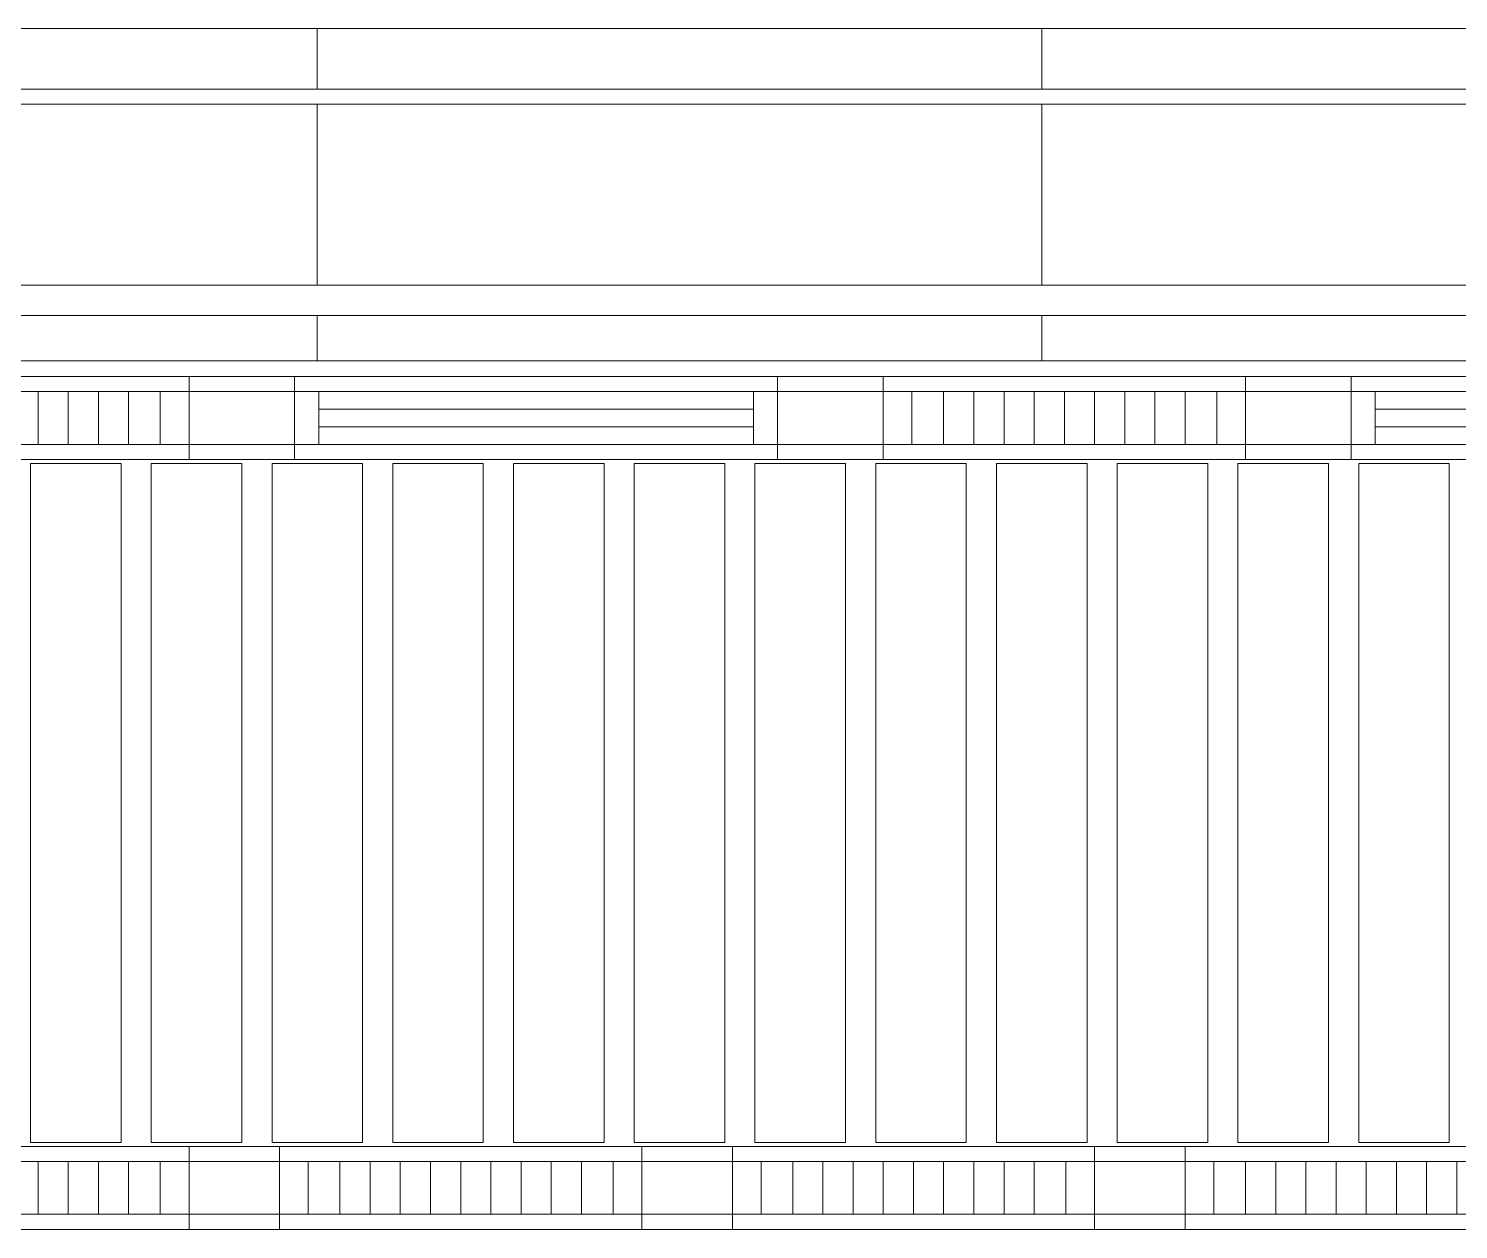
# Model space of a CAD drawing. Header units: millimetres. Extents: x -962357 to -591296, y -223672 to 59420.
# Drawn here: x -737261 to -732525, y -223672 to -219694 of the extents above; entities that cross this region are included whole.
import ezdxf

# ---------------------------------------------------------------- set-up
doc = ezdxf.new("R2010")
doc.units = ezdxf.units.MM
doc.linetypes.add('DPA_Hidden 50', pattern=[3, 2, -1])
doc.layers.add('A-GLAZ-CURT', color=2, linetype='Continuous', lineweight=9)

# ---------------------------------------------------------------- blocks, each defined once
blk = doc.blocks.new('DPA_CP_Metal Ceiling Panel - Vertical Panel with Gap-11114031-4160-01 UPPER PLATFORM LEVEL - REFLECTED CEILING PLAN')
at = {"layer": 'A-GLAZ-CURT'}
for p, q in [((-849807.4, 2689), (-849807.4, 439)), ((-849507.4, 2689), (-849807.4, 2689)), ((-849507.4, 2689), (-849807.4, 2689)), ((-849807.4, 2689), (-849807.4, 439)), ((-849807.4, 439), (-849807.4, 2689)), ((-849807.4, 2689), (-849507.4, 2689)), ((-849507.4, 2689), (-849507.4, 439)), ((-849507.4, 439), (-849507.4, 2689)), ((-849507.4, 2689), (-849507.4, 439)), ((-849507.4, 439), (-849807.4, 439)), ((-849807.4, 439), (-849507.4, 439)), ((-849507.4, 439), (-849807.4, 439))]:
    blk.add_line(p, q, dxfattribs=at)
blk = doc.blocks.new('System Panel - DPA-AR_Metal Ceiling Rectangular Panel-13139259-4160-01 UPPER PLATFORM LEVEL - REFLECTED CEILING PLAN')
at = {"layer": 'A-GLAZ-CURT'}
for p, q in [((-741107.4, 4129), (-743507.4, 4129)), ((-743507.4, 4129), (-743507.4, 3929)), ((-743507.4, 3929), (-743507.4, 4129)), ((-743507.4, 4129), (-741107.4, 4129)), ((-741107.4, 3929), (-741107.4, 4129)), ((-741107.4, 4129), (-741107.4, 3929)), ((-743507.4, 3929), (-741107.4, 3929)), ((-741107.4, 3929), (-743507.4, 3929))]:
    blk.add_line(p, q, dxfattribs=at)
blk = doc.blocks.new('System Panel - DPA-AR_Metal Ceiling Rectangular Panel-13139299-4160-01 UPPER PLATFORM LEVEL - REFLECTED CEILING PLAN')
at = {"layer": 'A-GLAZ-CURT'}
for p, q in [((-818782.4, 3879), (-821182.4, 3879)), ((-821182.4, 3879), (-821182.4, 3279)), ((-821182.4, 3279), (-821182.4, 3879)), ((-821182.4, 3879), (-818782.4, 3879)), ((-818782.4, 3279), (-818782.4, 3879)), ((-818782.4, 3879), (-818782.4, 3279)), ((-821182.4, 3279), (-818782.4, 3279)), ((-818782.4, 3279), (-821182.4, 3279))]:
    blk.add_line(p, q, dxfattribs=at)
blk = doc.blocks.new('System Panel - DPA-AR_Metal Ceiling Rectangular Panel-13144154-4160-01 UPPER PLATFORM LEVEL - REFLECTED CEILING PLAN')
at = {"layer": 'A-GLAZ-CURT'}
for p, q in [((-741107.4, 3179), (-743507.4, 3179)), ((-743507.4, 3179), (-743507.4, 3029)), ((-743507.4, 3029), (-743507.4, 3179)), ((-743507.4, 3179), (-741107.4, 3179)), ((-741107.4, 3029), (-741107.4, 3179)), ((-741107.4, 3179), (-741107.4, 3029)), ((-743507.4, 3029), (-741107.4, 3029)), ((-741107.4, 3029), (-743507.4, 3029))]:
    blk.add_line(p, q, dxfattribs=at)
blk = doc.blocks.new('DPA_CP_Metal Ceiling Luminaire2 - Linear Luminaire-12404975-4160-01 UPPER PLATFORM LEVEL - REFLECTED CEILING PLAN')
at = {"layer": 'A-GLAZ-CURT'}
for p, q in [((-786932.4, 2701.5), (-786932.4, 2976.5)), ((-786932.4, 2976.5), (-785732.4, 2976.5)), ((-786932.4, 2976.5), (-786932.4, 2701.5)), ((-785732.4, 2976.5), (-786932.4, 2976.5)), ((-786932.4, 2976.5), (-785732.4, 2976.5)), ((-786932.4, 2939), (-786932.4, 2701.5)), ((-785732.4, 2976.5), (-785732.4, 2701.5)), ((-785732.4, 2701.5), (-785732.4, 2976.5)), ((-785732.4, 2939), (-785732.4, 2701.5)), ((-786932.4, 2926.5), (-785732.4, 2926.5)), ((-786932.4, 2751.5), (-785732.4, 2751.5)), ((-785732.4, 2701.5), (-786932.4, 2701.5)), ((-785732.4, 2701.5), (-786932.4, 2701.5)), ((-786932.4, 2701.5), (-785732.4, 2701.5))]:
    blk.add_line(p, q, dxfattribs=at)
at = {"layer": 'A-GLAZ-CURT', "linetype": 'DPA_Hidden 50'}
for p, q in [((-786837.4, 2926.5), (-786837.4, 2751.5)), ((-786732.4, 2926.5), (-786732.4, 2751.5)), ((-786632.4, 2926.5), (-786632.4, 2751.5)), ((-786532.4, 2926.5), (-786532.4, 2751.5)), ((-786432.4, 2926.5), (-786432.4, 2751.5)), ((-786332.4, 2926.5), (-786332.4, 2751.5)), ((-786232.4, 2926.5), (-786232.4, 2751.5)), ((-786132.4, 2926.5), (-786132.4, 2751.5)), ((-786032.4, 2926.5), (-786032.4, 2751.5)), ((-785932.4, 2926.5), (-785932.4, 2751.5)), ((-785827.4, 2926.5), (-785827.4, 2751.5))]:
    blk.add_line(p, q, dxfattribs=at)
blk = doc.blocks.new('DPA_CP_Metal Ceiling Panel1 - Horizontal with Gap-13297912-4160-01 UPPER PLATFORM LEVEL - REFLECTED CEILING PLAN')
at = {"layer": 'A-GLAZ-CURT'}
for p, q in [((-786232.4, 151.5), (-786232.4, 426.5)), ((-786232.4, 151.5), (-786232.4, 426.5)), ((-786232.4, 426.5), (-785932.4, 426.5)), ((-786232.4, 426.5), (-785932.4, 426.5)), ((-786232.4, 151.5), (-786232.4, 426.5)), ((-785932.4, 151.5), (-785932.4, 426.5)), ((-785932.4, 426.5), (-785932.4, 151.5)), ((-785932.4, 426.5), (-785932.4, 151.5)), ((-786232.4, 376.5), (-785932.4, 376.5)), ((-786232.4, 201.5), (-785932.4, 201.5)), ((-786232.4, 151.5), (-785932.4, 151.5)), ((-785932.4, 151.5), (-786232.4, 151.5)), ((-785932.4, 151.5), (-786232.4, 151.5))]:
    blk.add_line(p, q, dxfattribs=at)
blk = doc.blocks.new('DPA_CP_Metal Ceiling Air Supply1 - Linear Diffuser Air Supply-12404980-4160-01 UPPER PLATFORM LEVEL - REFLECTED CEILING PLAN')
at = {"layer": 'A-GLAZ-CURT'}
for p, q in [((-788882.4, 2701.5), (-788882.4, 2976.5)), ((-788882.4, 2976.5), (-787282.4, 2976.5)), ((-788882.4, 2701.5), (-788882.4, 2976.5)), ((-788882.4, 2976.5), (-787282.4, 2976.5)), ((-788882.4, 2976.5), (-787282.4, 2976.5)), ((-788882.4, 2701.5), (-788882.4, 2976.5)), ((-787282.4, 2701.5), (-787282.4, 2976.5)), ((-787282.4, 2976.5), (-787282.4, 2701.5)), ((-787282.4, 2976.5), (-787282.4, 2701.5)), ((-787282.4, 2926.5), (-788882.4, 2926.5)), ((-788802.4, 2926.5), (-788802.4, 2751.5)), ((-787362.4, 2926.5), (-787362.4, 2751.5)), ((-787282.4, 2751.5), (-788882.4, 2751.5)), ((-788882.4, 2701.5), (-787282.4, 2701.5)), ((-787282.4, 2701.5), (-788882.4, 2701.5)), ((-787282.4, 2701.5), (-788882.4, 2701.5))]:
    blk.add_line(p, q, dxfattribs=at)
at = {"layer": 'A-GLAZ-CURT', "linetype": 'DPA_Hidden 50'}
for p, q in [((-787362.4, 2868.2), (-788802.4, 2868.2)), ((-787362.4, 2809.9), (-788802.4, 2809.9))]:
    blk.add_line(p, q, dxfattribs=at)
blk = doc.blocks.new('DPA_CP_Metal Ceiling Panel1 - Horizontal with Gap-16028279-4160-01 UPPER PLATFORM LEVEL - REFLECTED CEILING PLAN')
at = {"layer": 'A-GLAZ-CURT'}
for p, q in [((-787282.4, 2701.5), (-787282.4, 2976.5)), ((-787282.4, 2701.5), (-787282.4, 2976.5)), ((-787282.4, 2976.5), (-786932.4, 2976.5)), ((-787282.4, 2976.5), (-786932.4, 2976.5)), ((-787282.4, 2701.5), (-787282.4, 2976.5)), ((-786932.4, 2701.5), (-786932.4, 2976.5)), ((-786932.4, 2976.5), (-786932.4, 2701.5)), ((-786932.4, 2976.5), (-786932.4, 2701.5)), ((-787282.4, 2926.5), (-786932.4, 2926.5)), ((-787282.4, 2751.5), (-786932.4, 2751.5)), ((-787282.4, 2701.5), (-786932.4, 2701.5)), ((-786932.4, 2701.5), (-787282.4, 2701.5)), ((-786932.4, 2701.5), (-787282.4, 2701.5))]:
    blk.add_line(p, q, dxfattribs=at)

msp = doc.modelspace()

# ---------------------------------------------------------------- block references
at = {"layer": 'A-GLAZ-CURT'}
for name, p in [('System Panel - DPA-AR_Metal Ceiling Rectangular Panel-13139259-4160-01 UPPER PLATFORM LEVEL - REFLECTED CEILING PLAN', (4802.4, -223823.5)), ('System Panel - DPA-AR_Metal Ceiling Rectangular Panel-13139259-4160-01 UPPER PLATFORM LEVEL - REFLECTED CEILING PLAN', (7202.4, -223823.5)), ('System Panel - DPA-AR_Metal Ceiling Rectangular Panel-13139259-4160-01 UPPER PLATFORM LEVEL - REFLECTED CEILING PLAN', (9602.4, -223823.5)), ('System Panel - DPA-AR_Metal Ceiling Rectangular Panel-13139299-4160-01 UPPER PLATFORM LEVEL - REFLECTED CEILING PLAN', (82477.4, -223823.5)), ('System Panel - DPA-AR_Metal Ceiling Rectangular Panel-13139299-4160-01 UPPER PLATFORM LEVEL - REFLECTED CEILING PLAN', (84877.4, -223823.5)), ('System Panel - DPA-AR_Metal Ceiling Rectangular Panel-13139299-4160-01 UPPER PLATFORM LEVEL - REFLECTED CEILING PLAN', (87277.4, -223823.5)), ('System Panel - DPA-AR_Metal Ceiling Rectangular Panel-13144154-4160-01 UPPER PLATFORM LEVEL - REFLECTED CEILING PLAN', (4802.4, -223823.5)), ('System Panel - DPA-AR_Metal Ceiling Rectangular Panel-13144154-4160-01 UPPER PLATFORM LEVEL - REFLECTED CEILING PLAN', (7202.4, -223823.5)), ('System Panel - DPA-AR_Metal Ceiling Rectangular Panel-13144154-4160-01 UPPER PLATFORM LEVEL - REFLECTED CEILING PLAN', (9602.4, -223823.5)), ('DPA_CP_Metal Ceiling Luminaire2 - Linear Luminaire-12404975-4160-01 UPPER PLATFORM LEVEL - REFLECTED CEILING PLAN', (49002.4, -223823.5)), ('DPA_CP_Metal Ceiling Luminaire2 - Linear Luminaire-12404975-4160-01 UPPER PLATFORM LEVEL - REFLECTED CEILING PLAN', (49002.4, -223823.5)), ('DPA_CP_Metal Ceiling Panel1 - Horizontal with Gap-16028279-4160-01 UPPER PLATFORM LEVEL - REFLECTED CEILING PLAN', (50552.4, -223823.5)), ('DPA_CP_Metal Ceiling Panel1 - Horizontal with Gap-16028279-4160-01 UPPER PLATFORM LEVEL - REFLECTED CEILING PLAN', (50552.4, -223823.5)), ('DPA_CP_Metal Ceiling Air Supply1 - Linear Diffuser Air Supply-12404980-4160-01 UPPER PLATFORM LEVEL - REFLECTED CEILING PLAN', (52502.4, -223823.5)), ('DPA_CP_Metal Ceiling Air Supply1 - Linear Diffuser Air Supply-12404980-4160-01 UPPER PLATFORM LEVEL - REFLECTED CEILING PLAN', (52502.4, -223823.5)), ('DPA_CP_Metal Ceiling Panel1 - Horizontal with Gap-16028279-4160-01 UPPER PLATFORM LEVEL - REFLECTED CEILING PLAN', (52502.4, -223823.5)), ('DPA_CP_Metal Ceiling Panel1 - Horizontal with Gap-16028279-4160-01 UPPER PLATFORM LEVEL - REFLECTED CEILING PLAN', (52502.4, -223823.5)), ('DPA_CP_Metal Ceiling Luminaire2 - Linear Luminaire-12404975-4160-01 UPPER PLATFORM LEVEL - REFLECTED CEILING PLAN', (52502.4, -223823.5)), ('DPA_CP_Metal Ceiling Luminaire2 - Linear Luminaire-12404975-4160-01 UPPER PLATFORM LEVEL - REFLECTED CEILING PLAN', (52502.4, -223823.5)), ('DPA_CP_Metal Ceiling Panel1 - Horizontal with Gap-16028279-4160-01 UPPER PLATFORM LEVEL - REFLECTED CEILING PLAN', (54052.4, -223823.5)), ('DPA_CP_Metal Ceiling Panel1 - Horizontal with Gap-16028279-4160-01 UPPER PLATFORM LEVEL - REFLECTED CEILING PLAN', (54052.4, -223823.5)), ('DPA_CP_Metal Ceiling Air Supply1 - Linear Diffuser Air Supply-12404980-4160-01 UPPER PLATFORM LEVEL - REFLECTED CEILING PLAN', (56002.4, -223823.5)), ('DPA_CP_Metal Ceiling Air Supply1 - Linear Diffuser Air Supply-12404980-4160-01 UPPER PLATFORM LEVEL - REFLECTED CEILING PLAN', (56002.4, -223823.5)), ('DPA_CP_Metal Ceiling Panel - Vertical Panel with Gap-11114031-4160-01 UPPER PLATFORM LEVEL - REFLECTED CEILING PLAN', (112552.4, -223823.5)), ('DPA_CP_Metal Ceiling Panel - Vertical Panel with Gap-11114031-4160-01 UPPER PLATFORM LEVEL - REFLECTED CEILING PLAN', (112952.4, -223823.5)), ('DPA_CP_Metal Ceiling Panel - Vertical Panel with Gap-11114031-4160-01 UPPER PLATFORM LEVEL - REFLECTED CEILING PLAN', (113352.4, -223823.5)), ('DPA_CP_Metal Ceiling Panel - Vertical Panel with Gap-11114031-4160-01 UPPER PLATFORM LEVEL - REFLECTED CEILING PLAN', (113752.4, -223823.5)), ('DPA_CP_Metal Ceiling Panel - Vertical Panel with Gap-11114031-4160-01 UPPER PLATFORM LEVEL - REFLECTED CEILING PLAN', (114152.4, -223823.5)), ('DPA_CP_Metal Ceiling Panel - Vertical Panel with Gap-11114031-4160-01 UPPER PLATFORM LEVEL - REFLECTED CEILING PLAN', (114552.4, -223823.5)), ('DPA_CP_Metal Ceiling Panel - Vertical Panel with Gap-11114031-4160-01 UPPER PLATFORM LEVEL - REFLECTED CEILING PLAN', (114952.4, -223823.5)), ('DPA_CP_Metal Ceiling Panel - Vertical Panel with Gap-11114031-4160-01 UPPER PLATFORM LEVEL - REFLECTED CEILING PLAN', (115352.4, -223823.5)), ('DPA_CP_Metal Ceiling Panel - Vertical Panel with Gap-11114031-4160-01 UPPER PLATFORM LEVEL - REFLECTED CEILING PLAN', (115752.4, -223823.5)), ('DPA_CP_Metal Ceiling Panel - Vertical Panel with Gap-11114031-4160-01 UPPER PLATFORM LEVEL - REFLECTED CEILING PLAN', (116152.4, -223823.5)), ('DPA_CP_Metal Ceiling Panel - Vertical Panel with Gap-11114031-4160-01 UPPER PLATFORM LEVEL - REFLECTED CEILING PLAN', (116552.4, -223823.5)), ('DPA_CP_Metal Ceiling Panel - Vertical Panel with Gap-11114031-4160-01 UPPER PLATFORM LEVEL - REFLECTED CEILING PLAN', (116952.4, -223823.5)), ('DPA_CP_Metal Ceiling Luminaire2 - Linear Luminaire-12404975-4160-01 UPPER PLATFORM LEVEL - REFLECTED CEILING PLAN', (49002.4, -226373.5)), ('DPA_CP_Metal Ceiling Panel1 - Horizontal with Gap-13297912-4160-01 UPPER PLATFORM LEVEL - REFLECTED CEILING PLAN', (49502.4, -223823.5)), ('DPA_CP_Metal Ceiling Luminaire2 - Linear Luminaire-12404975-4160-01 UPPER PLATFORM LEVEL - REFLECTED CEILING PLAN', (50502.4, -226373.5)), ('DPA_CP_Metal Ceiling Panel1 - Horizontal with Gap-13297912-4160-01 UPPER PLATFORM LEVEL - REFLECTED CEILING PLAN', (51002.4, -223823.5)), ('DPA_CP_Metal Ceiling Luminaire2 - Linear Luminaire-12404975-4160-01 UPPER PLATFORM LEVEL - REFLECTED CEILING PLAN', (52002.4, -226373.5)), ('DPA_CP_Metal Ceiling Panel1 - Horizontal with Gap-13297912-4160-01 UPPER PLATFORM LEVEL - REFLECTED CEILING PLAN', (52502.4, -223823.5)), ('DPA_CP_Metal Ceiling Luminaire2 - Linear Luminaire-12404975-4160-01 UPPER PLATFORM LEVEL - REFLECTED CEILING PLAN', (53502.4, -226373.5))]:
    msp.add_blockref(name, p, dxfattribs=at)

doc.saveas('drawing.dxf')
